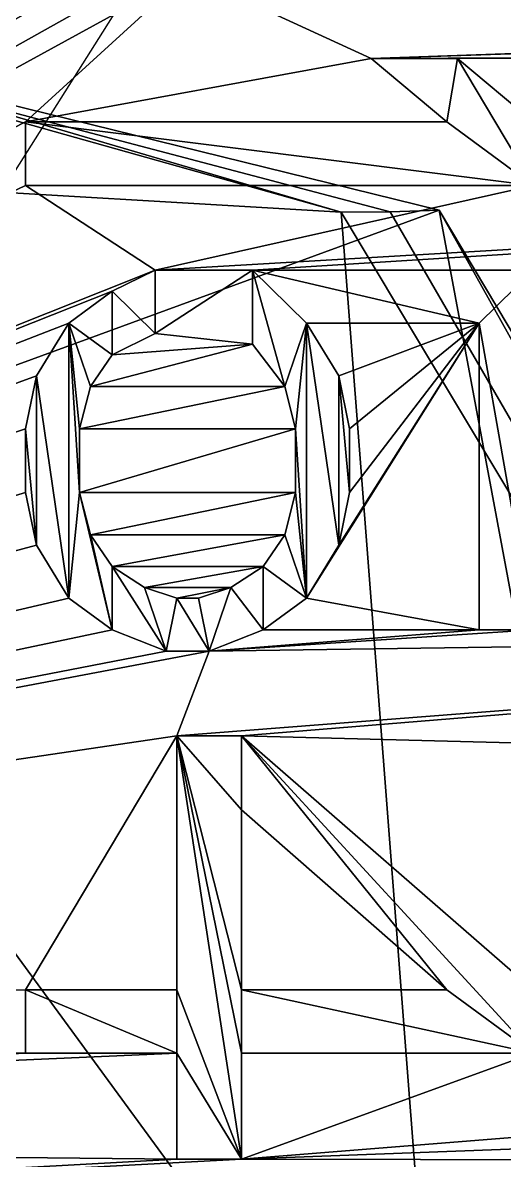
# Model space of a CAD drawing. Header units: millimetres. Extents: x -228 to 228, y -204 to 237.
# Drawn here: x 25.572 to 26.853, y 17.734 to 20.757 of the extents above; entities that cross this region are included whole.
import ezdxf

# ---------------------------------------------------------------- set-up
doc = ezdxf.new("R2010")
doc.units = ezdxf.units.MM
doc.header["$LTSCALE"] = 127.314815
for name, color, linetype in [('1821', 7, 'CONTINUOUS'), ('2409', 7, 'CONTINUOUS'), ('5003', 7, 'CONTINUOUS'), ('5004', 7, 'CONTINUOUS'), ('5315', 7, 'CONTINUOUS'), ('5316', 7, 'CONTINUOUS'), ('5322', 7, 'CONTINUOUS'), ('5476', 7, 'CONTINUOUS'), ('5478', 7, 'CONTINUOUS'), ('5479', 7, 'CONTINUOUS'), ('5480', 7, 'CONTINUOUS'), ('5481', 7, 'CONTINUOUS'), ('5482', 7, 'CONTINUOUS'), ('5483', 7, 'CONTINUOUS'), ('5484', 7, 'CONTINUOUS'), ('5485', 7, 'CONTINUOUS'), ('5486', 7, 'CONTINUOUS'), ('5487', 7, 'CONTINUOUS'), ('5488', 7, 'CONTINUOUS'), ('5489', 7, 'CONTINUOUS'), ('5490', 7, 'CONTINUOUS'), ('5491', 7, 'CONTINUOUS'), ('5492', 7, 'CONTINUOUS'), ('5493', 7, 'CONTINUOUS'), ('5494', 7, 'CONTINUOUS'), ('5495', 7, 'CONTINUOUS'), ('5496', 7, 'CONTINUOUS'), ('5497', 7, 'CONTINUOUS'), ('5498', 7, 'CONTINUOUS'), ('5499', 7, 'CONTINUOUS'), ('5500', 7, 'CONTINUOUS'), ('5501', 7, 'CONTINUOUS'), ('5502', 7, 'CONTINUOUS'), ('5503', 7, 'CONTINUOUS'), ('5504', 7, 'CONTINUOUS'), ('5505', 7, 'CONTINUOUS'), ('5506', 7, 'CONTINUOUS'), ('5507', 7, 'CONTINUOUS'), ('5508', 7, 'CONTINUOUS'), ('5509', 7, 'CONTINUOUS'), ('5510', 7, 'CONTINUOUS'), ('5511', 7, 'CONTINUOUS'), ('5512', 7, 'CONTINUOUS'), ('5513', 7, 'CONTINUOUS'), ('5514', 7, 'CONTINUOUS'), ('5515', 7, 'CONTINUOUS'), ('5516', 7, 'CONTINUOUS'), ('5517', 7, 'CONTINUOUS'), ('5518', 7, 'CONTINUOUS'), ('5519', 7, 'CONTINUOUS'), ('5521', 7, 'CONTINUOUS'), ('5522', 7, 'CONTINUOUS'), ('5523', 7, 'CONTINUOUS'), ('5524', 7, 'CONTINUOUS'), ('5525', 7, 'CONTINUOUS'), ('5526', 7, 'CONTINUOUS'), ('5527', 7, 'CONTINUOUS'), ('5528', 7, 'CONTINUOUS'), ('5529', 7, 'CONTINUOUS'), ('5530', 7, 'CONTINUOUS'), ('5531', 7, 'CONTINUOUS'), ('5532', 7, 'CONTINUOUS'), ('5534', 7, 'CONTINUOUS'), ('5535', 7, 'CONTINUOUS'), ('5536', 7, 'CONTINUOUS'), ('5712', 7, 'CONTINUOUS'), ('6193', 7, 'CONTINUOUS'), ('6251', 7, 'CONTINUOUS'), ('6301', 7, 'CONTINUOUS'), ('6307', 7, 'CONTINUOUS'), ('6312', 7, 'CONTINUOUS'), ('6317', 7, 'CONTINUOUS'), ('6333', 7, 'CONTINUOUS'), ('6336', 7, 'CONTINUOUS'), ('6337', 7, 'CONTINUOUS'), ('6339', 7, 'CONTINUOUS'), ('6341', 7, 'CONTINUOUS')]:
    doc.layers.add(name, color=color, linetype=linetype)

msp = doc.modelspace()

# ---------------------------------------------------------------- linework, layer by layer
at = {"layer": '1821', "color": 5, "linetype": 'Continuous'}
msp.add_3dface([(100.6267, 31.3952, 17.1), (-23.6249, 19.4486, 17.1), (102.6267, 31.3952, 17.1), (100.6267, 31.3952, 17.1)], dxfattribs=at)
at = {"layer": '2409', "color": 6, "linetype": 'Continuous'}
msp.add_3dface([(26.3583, 13.8518, 1060.7024), (23.8895, 17.7325, 1059.277), (29.3011, 26.2986, 1062.4014), (26.3583, 13.8518, 1060.7024)], dxfattribs=at)
at = {"layer": '5003', "color": 6, "linetype": 'Continuous'}
for points in [[(25.0534, 34.3321, 1039.01), (28.0565, 35.5761, 1039.01), (26, 2.7124, 1039.01), (25.0534, 34.3321, 1039.01)], [(28.0565, 35.5761, 1039.01), (26.5567, 0.7124, 1039.01), (26, 0.7124, 1039.01), (28.0565, 35.5761, 1039.01)], [(28.0565, 35.5761, 1039.01), (26, 0.7124, 1039.01), (26, 2.7124, 1039.01), (28.0565, 35.5761, 1039.01)], [(26.5651, 0.7513, 1039.01), (26.5567, 0.7124, 1039.01), (28.0565, 35.5761, 1039.01), (26.5651, 0.7513, 1039.01)], [(26.5705, 0.791, 1039.01), (26.5651, 0.7513, 1039.01), (28.0565, 35.5761, 1039.01), (26.5705, 0.791, 1039.01)], [(26.5901, 1, 1039.01), (26.5705, 0.791, 1039.01), (28.0565, 35.5761, 1039.01), (26.5901, 1, 1039.01)], [(28.6139, 1, 1039.01), (26.5901, 1, 1039.01), (28.0565, 35.5761, 1039.01), (28.6139, 1, 1039.01)], [(24.9694, 2.7124, 1039.01), (25.0534, 34.3321, 1039.01), (26, 2.7124, 1039.01), (24.9694, 2.7124, 1039.01)]]:
    msp.add_3dface(points, dxfattribs=at)
at = {"layer": '5004', "color": 6, "linetype": 'Continuous'}
for points in [[(30.06, 30.2289, 1041.01), (19.2973, 24.9519, 1041.01), (19.925, 19.3605, 1041.01), (30.06, 30.2289, 1041.01)], [(30.6713, 28.5384, 1041.01), (20.9561, 18.1201, 1041.01), (32.6549, 27.9819, 1041.01), (30.6713, 28.5384, 1041.01)], [(32.6549, 27.9819, 1041.01), (20.9561, 18.1201, 1041.01), (25.7236, 21.8156, 1041.01), (32.6549, 27.9819, 1041.01)], [(25.7236, 21.8156, 1041.01), (20.9561, 18.1201, 1041.01), (25.6662, 21.7312, 1041.01), (25.7236, 21.8156, 1041.01)], [(25.6662, 21.7312, 1041.01), (20.9561, 18.1201, 1041.01), (25.6087, 21.6188, 1041.01), (25.6662, 21.7312, 1041.01)], [(25.6087, 21.6188, 1041.01), (20.9561, 18.1201, 1041.01), (25.58, 21.5063, 1041.01), (25.6087, 21.6188, 1041.01)], [(25.58, 21.5063, 1041.01), (20.9561, 18.1201, 1041.01), (25.58, 21.2812, 1041.01), (25.58, 21.5063, 1041.01)], [(25.58, 21.2812, 1041.01), (20.9561, 18.1201, 1041.01), (25.6087, 21.1687, 1041.01), (25.58, 21.2812, 1041.01)], [(25.6087, 21.1687, 1041.01), (20.9561, 18.1201, 1041.01), (25.6662, 21.0562, 1041.01), (25.6087, 21.1687, 1041.01)], [(20.9561, 18.1201, 1041.01), (25.7236, 20.9719, 1041.01), (25.6662, 21.0562, 1041.01), (20.9561, 18.1201, 1041.01)], [(25.7236, 20.9719, 1041.01), (20.9561, 18.1201, 1041.01), (25.8098, 20.9156, 1041.01), (25.7236, 20.9719, 1041.01)], [(25.8098, 20.9156, 1041.01), (20.9561, 18.1201, 1041.01), (25.896, 20.8875, 1041.01), (25.8098, 20.9156, 1041.01)], [(25.896, 20.8875, 1041.01), (20.9561, 18.1201, 1041.01), (26.0109, 20.8875, 1041.01), (25.896, 20.8875, 1041.01)], [(26.0109, 20.8875, 1041.01), (20.9561, 18.1201, 1041.01), (25.58, 20.4938, 1041.01), (26.0109, 20.8875, 1041.01)], [(26.4991, 20.6625, 1041.01), (26.0109, 20.8875, 1041.01), (25.58, 20.4938, 1041.01), (26.4991, 20.6625, 1041.01)], [(29.9258, 20.7816, 1041.01), (26.0109, 20.8875, 1041.01), (26.4991, 20.6625, 1041.01), (29.9258, 20.7816, 1041.01)], [(32.0319, 20.6863, 1041.01), (30.0728, 20.7816, 1041.01), (26.4991, 20.6625, 1041.01), (32.0319, 20.6863, 1041.01)], [(30.0728, 20.7816, 1041.01), (29.9258, 20.7816, 1041.01), (26.4991, 20.6625, 1041.01), (30.0728, 20.7816, 1041.01)], [(29.51, 20.6694, 1041.01), (32.0319, 20.6863, 1041.01), (26.4991, 20.6625, 1041.01), (29.51, 20.6694, 1041.01)], [(26.7002, 20.4938, 1041.01), (26.4991, 20.6625, 1041.01), (25.58, 20.4938, 1041.01), (26.7002, 20.4938, 1041.01)], [(26.7289, 20.6625, 1041.01), (29.51, 20.6694, 1041.01), (26.4991, 20.6625, 1041.01), (26.7289, 20.6625, 1041.01)], [(26.93, 20.4938, 1041.01), (29.51, 20.6694, 1041.01), (26.7289, 20.6625, 1041.01), (26.93, 20.4938, 1041.01)], [(20.9561, 18.1201, 1041.01), (25.58, 20.325, 1041.01), (25.58, 20.4938, 1041.01), (20.9561, 18.1201, 1041.01)], [(25.58, 20.325, 1041.01), (20.9561, 18.1201, 1041.01), (25.9247, 20.1, 1041.01), (25.58, 20.325, 1041.01)], [(26.93, 20.325, 1041.01), (25.58, 20.325, 1041.01), (25.9247, 20.1, 1041.01), (26.93, 20.325, 1041.01)], [(29.8504, 20.329, 1041.01), (26.93, 20.325, 1041.01), (25.9247, 20.1, 1041.01), (29.8504, 20.329, 1041.01)], [(29.8504, 20.329, 1041.01), (25.9247, 20.1, 1041.01), (26.1832, 20.1, 1041.01), (29.8504, 20.329, 1041.01)], [(26.93, 20.1, 1041.01), (29.8504, 20.329, 1041.01), (26.1832, 20.1, 1041.01), (26.93, 20.1, 1041.01)], [(25.9247, 20.1, 1041.01), (20.9561, 18.1201, 1041.01), (25.8098, 20.0437, 1041.01), (25.9247, 20.1, 1041.01)], [(25.9247, 19.9312, 1041.01), (26.1832, 19.9031, 1041.01), (26.1832, 20.1, 1041.01), (25.9247, 19.9312, 1041.01)], [(25.9247, 20.1, 1041.01), (25.9247, 19.9312, 1041.01), (26.1832, 20.1, 1041.01), (25.9247, 20.1, 1041.01)], [(25.8098, 20.0437, 1041.01), (20.9561, 18.1201, 1041.01), (25.6949, 19.9594, 1041.01), (25.8098, 20.0437, 1041.01)], [(25.6949, 19.9594, 1041.01), (20.9561, 18.1201, 1041.01), (25.6087, 19.8188, 1041.01), (25.6949, 19.9594, 1041.01)], [(26.413, 19.3687, 1041.01), (26.3268, 19.2281, 1041.01), (26.7864, 19.9594, 1041.01), (26.413, 19.3687, 1041.01)], [(26.7864, 19.9594, 1041.01), (26.3268, 19.2281, 1041.01), (26.7864, 19.1437, 1041.01), (26.7864, 19.9594, 1041.01)], [(26.3268, 19.9594, 1041.01), (26.413, 19.8188, 1041.01), (26.7864, 19.9594, 1041.01), (26.3268, 19.9594, 1041.01)], [(26.4417, 19.5094, 1041.01), (26.413, 19.3687, 1041.01), (26.7864, 19.9594, 1041.01), (26.4417, 19.5094, 1041.01)], [(26.413, 19.8188, 1041.01), (26.4417, 19.6781, 1041.01), (26.7864, 19.9594, 1041.01), (26.413, 19.8188, 1041.01)], [(26.4417, 19.6781, 1041.01), (26.4417, 19.5094, 1041.01), (26.7864, 19.9594, 1041.01), (26.4417, 19.6781, 1041.01)], [(25.8098, 19.875, 1041.01), (26.1832, 19.9031, 1041.01), (25.9247, 19.9312, 1041.01), (25.8098, 19.875, 1041.01)], [(26.2694, 19.7906, 1041.01), (26.1832, 19.9031, 1041.01), (25.7523, 19.7906, 1041.01), (26.2694, 19.7906, 1041.01)], [(25.7523, 19.7906, 1041.01), (26.1832, 19.9031, 1041.01), (25.8098, 19.875, 1041.01), (25.7523, 19.7906, 1041.01)], [(25.6087, 19.8188, 1041.01), (20.9561, 18.1201, 1041.01), (25.58, 19.6781, 1041.01), (25.6087, 19.8188, 1041.01)], [(26.2981, 19.6781, 1041.01), (26.2694, 19.7906, 1041.01), (25.7236, 19.6781, 1041.01), (26.2981, 19.6781, 1041.01)], [(25.7236, 19.6781, 1041.01), (26.2694, 19.7906, 1041.01), (25.7523, 19.7906, 1041.01), (25.7236, 19.6781, 1041.01)], [(25.58, 19.6781, 1041.01), (20.9561, 18.1201, 1041.01), (25.58, 19.5094, 1041.01), (25.58, 19.6781, 1041.01)], [(26.2981, 19.5094, 1041.01), (26.2981, 19.6781, 1041.01), (25.7236, 19.5094, 1041.01), (26.2981, 19.5094, 1041.01)], [(25.7236, 19.5094, 1041.01), (26.2981, 19.6781, 1041.01), (25.7236, 19.6781, 1041.01), (25.7236, 19.5094, 1041.01)], [(25.58, 19.5094, 1041.01), (20.9561, 18.1201, 1041.01), (25.6087, 19.3687, 1041.01), (25.58, 19.5094, 1041.01)], [(25.7523, 19.3969, 1041.01), (26.2981, 19.5094, 1041.01), (25.7236, 19.5094, 1041.01), (25.7523, 19.3969, 1041.01)], [(26.2694, 19.3969, 1041.01), (26.2981, 19.5094, 1041.01), (25.7523, 19.3969, 1041.01), (26.2694, 19.3969, 1041.01)], [(25.8098, 19.3125, 1041.01), (26.2694, 19.3969, 1041.01), (25.7523, 19.3969, 1041.01), (25.8098, 19.3125, 1041.01)], [(26.2119, 19.3125, 1041.01), (26.2694, 19.3969, 1041.01), (25.8098, 19.3125, 1041.01), (26.2119, 19.3125, 1041.01)], [(25.6087, 19.3687, 1041.01), (20.9561, 18.1201, 1041.01), (25.6949, 19.2281, 1041.01), (25.6087, 19.3687, 1041.01)], [(25.896, 19.2562, 1041.01), (26.2119, 19.3125, 1041.01), (25.8098, 19.3125, 1041.01), (25.896, 19.2562, 1041.01)], [(26.1257, 19.2562, 1041.01), (26.2119, 19.3125, 1041.01), (25.896, 19.2562, 1041.01), (26.1257, 19.2562, 1041.01)], [(25.9821, 19.2281, 1041.01), (26.1257, 19.2562, 1041.01), (25.896, 19.2562, 1041.01), (25.9821, 19.2281, 1041.01)], [(26.0396, 19.2281, 1041.01), (26.1257, 19.2562, 1041.01), (25.9821, 19.2281, 1041.01), (26.0396, 19.2281, 1041.01)], [(25.6949, 19.2281, 1041.01), (20.9561, 18.1201, 1041.01), (25.8098, 19.1437, 1041.01), (25.6949, 19.2281, 1041.01)], [(26.3268, 19.2281, 1041.01), (26.2119, 19.1437, 1041.01), (26.7864, 19.1437, 1041.01), (26.3268, 19.2281, 1041.01)], [(25.8098, 19.1437, 1041.01), (20.9561, 18.1201, 1041.01), (25.9534, 19.0875, 1041.01), (25.8098, 19.1437, 1041.01)], [(29.51, 19.1357, 1041.01), (26.0683, 19.0875, 1041.01), (25.9821, 18.8625, 1041.01), (29.51, 19.1357, 1041.01)], [(26.1545, 18.8625, 1041.01), (29.51, 19.1357, 1041.01), (25.9821, 18.8625, 1041.01), (26.1545, 18.8625, 1041.01)], [(26.0683, 19.0875, 1041.01), (29.51, 19.1357, 1041.01), (26.93, 19.1437, 1041.01), (26.0683, 19.0875, 1041.01)], [(26.2119, 19.1437, 1041.01), (26.0683, 19.0875, 1041.01), (26.7864, 19.1437, 1041.01), (26.2119, 19.1437, 1041.01)], [(26.7864, 19.1437, 1041.01), (26.0683, 19.0875, 1041.01), (26.93, 19.1437, 1041.01), (26.7864, 19.1437, 1041.01)], [(29.51, 18.7759, 1041.01), (29.51, 19.1357, 1041.01), (26.1545, 18.8625, 1041.01), (29.51, 18.7759, 1041.01)], [(25.9534, 19.0875, 1041.01), (20.9561, 18.1201, 1041.01), (26.0683, 19.0875, 1041.01), (25.9534, 19.0875, 1041.01)], [(26.0683, 19.0875, 1041.01), (20.9561, 18.1201, 1041.01), (25.9821, 18.8625, 1041.01), (26.0683, 19.0875, 1041.01)], [(25.9821, 18.8625, 1041.01), (20.9561, 18.1201, 1041.01), (25.58, 18.1875, 1041.01), (25.9821, 18.8625, 1041.01)], [(25.9821, 18.1875, 1041.01), (25.9821, 18.8625, 1041.01), (25.58, 18.1875, 1041.01), (25.9821, 18.1875, 1041.01)], [(26.93, 18.1875, 1041.01), (29.51, 18.7759, 1041.01), (26.1545, 18.8625, 1041.01), (26.93, 18.1875, 1041.01)], [(26.7002, 18.1875, 1041.01), (26.1545, 18.6656, 1041.01), (26.1545, 18.1875, 1041.01), (26.7002, 18.1875, 1041.01)], [(25.58, 18.1875, 1041.01), (20.9561, 18.1201, 1041.01), (25.58, 18.0188, 1041.01), (25.58, 18.1875, 1041.01)], [(20.9561, 18.1201, 1041.01), (20.8219, 17.7909, 1041.01), (25.58, 18.0188, 1041.01), (20.9561, 18.1201, 1041.01)], [(25.58, 18.0188, 1041.01), (20.8219, 17.7909, 1041.01), (25.9821, 18.0188, 1041.01), (25.58, 18.0188, 1041.01)], [(25.9821, 18.0188, 1041.01), (20.8219, 17.7909, 1041.01), (25.9821, 17.7375, 1041.01), (25.9821, 18.0188, 1041.01)], [(26.1545, 17.7375, 1041.01), (29.5429, 18.0081, 1041.01), (26.93, 18.0188, 1041.01), (26.1545, 17.7375, 1041.01)], [(26.1545, 18.0188, 1041.01), (26.1545, 17.7375, 1041.01), (26.93, 18.0188, 1041.01), (26.1545, 18.0188, 1041.01)], [(29.503, 17.8626, 1041.01), (29.5429, 18.0081, 1041.01), (26.1545, 17.7375, 1041.01), (29.503, 17.8626, 1041.01)], [(29.4868, 17.7315, 1041.01), (29.503, 17.8626, 1041.01), (26.1545, 17.7375, 1041.01), (29.4868, 17.7315, 1041.01)], [(20.8219, 17.7909, 1041.01), (20.9378, 17.459, 1041.01), (25.9821, 17.7375, 1041.01), (20.8219, 17.7909, 1041.01)], [(20.9378, 17.459, 1041.01), (29.4868, 17.7315, 1041.01), (26.1545, 17.7375, 1041.01), (20.9378, 17.459, 1041.01)], [(25.9821, 17.7375, 1041.01), (20.9378, 17.459, 1041.01), (26.1545, 17.7375, 1041.01), (25.9821, 17.7375, 1041.01)]]:
    msp.add_3dface(points, dxfattribs=at)
at = {"layer": '5315', "color": 6, "linetype": 'Continuous'}
msp.add_3dface([(30.06, 30.2289, 1041.01), (19.925, 19.3605, 1041.01), (24.9401, 24.4954, 1050.51), (30.06, 30.2289, 1041.01)], dxfattribs=at)
at = {"layer": '5316', "color": 6, "linetype": 'Continuous'}
for points in [[(30.6565, 28.7657, 1050.51), (25.814, 23.5727, 1050.51), (20.7914, 18.1245, 1048.0845), (30.6565, 28.7657, 1050.51)], [(30.6565, 28.7657, 1050.51), (20.7914, 18.1245, 1048.0845), (30.6636, 28.6466, 1045.5593), (30.6565, 28.7657, 1050.51)], [(20.7914, 18.1245, 1048.0845), (20.9561, 18.1201, 1041.01), (30.6636, 28.6466, 1045.5593), (20.7914, 18.1245, 1048.0845)], [(20.9561, 18.1201, 1041.01), (30.6713, 28.5384, 1041.01), (30.6636, 28.6466, 1045.5593), (20.9561, 18.1201, 1041.01)], [(20.7914, 18.1245, 1048.0845), (25.814, 23.5727, 1050.51), (24.1643, 21.8131, 1050.8799), (20.7914, 18.1245, 1048.0845)]]:
    msp.add_3dface(points, dxfattribs=at)
at = {"layer": '5322', "color": 6, "linetype": 'Continuous'}
for points in [[(26.4991, 20.6625, 1041.11), (26.7002, 20.4938, 1041.11), (26.7289, 20.6625, 1041.11), (26.4991, 20.6625, 1041.11)], [(26.7289, 20.6625, 1041.11), (26.7002, 20.4938, 1041.11), (26.93, 20.325, 1041.11), (26.7289, 20.6625, 1041.11)], [(26.93, 20.4938, 1041.11), (26.7289, 20.6625, 1041.11), (26.93, 20.325, 1041.11), (26.93, 20.4938, 1041.11)], [(25.58, 20.4938, 1041.11), (25.58, 20.325, 1041.11), (26.93, 20.325, 1041.11), (25.58, 20.4938, 1041.11)], [(26.7002, 20.4938, 1041.11), (25.58, 20.4938, 1041.11), (26.93, 20.325, 1041.11), (26.7002, 20.4938, 1041.11)], [(25.9247, 20.1, 1041.11), (25.8098, 20.0437, 1041.11), (25.9247, 19.9312, 1041.11), (25.9247, 20.1, 1041.11)], [(26.1832, 20.1, 1041.11), (26.1832, 19.9031, 1041.11), (26.2694, 19.7906, 1041.11), (26.1832, 20.1, 1041.11)], [(26.93, 20.1, 1041.11), (26.1832, 20.1, 1041.11), (26.7864, 19.9594, 1041.11), (26.93, 20.1, 1041.11)], [(26.7864, 19.9594, 1041.11), (26.1832, 20.1, 1041.11), (26.3268, 19.9594, 1041.11), (26.7864, 19.9594, 1041.11)], [(26.3268, 19.9594, 1041.11), (26.1832, 20.1, 1041.11), (26.2694, 19.7906, 1041.11), (26.3268, 19.9594, 1041.11)], [(26.93, 19.1437, 1041.11), (26.93, 20.1, 1041.11), (26.7864, 19.9594, 1041.11), (26.93, 19.1437, 1041.11)], [(25.8098, 20.0437, 1041.11), (25.6949, 19.9594, 1041.11), (25.8098, 19.875, 1041.11), (25.8098, 20.0437, 1041.11)], [(25.9247, 19.9312, 1041.11), (25.8098, 20.0437, 1041.11), (25.8098, 19.875, 1041.11), (25.9247, 19.9312, 1041.11)], [(25.6087, 19.8188, 1041.11), (25.6949, 19.2281, 1041.11), (25.6949, 19.9594, 1041.11), (25.6087, 19.8188, 1041.11)], [(25.6949, 19.9594, 1041.11), (25.6949, 19.2281, 1041.11), (25.7236, 19.5094, 1041.11), (25.6949, 19.9594, 1041.11)], [(25.8098, 19.875, 1041.11), (25.6949, 19.9594, 1041.11), (25.7523, 19.7906, 1041.11), (25.8098, 19.875, 1041.11)], [(25.7523, 19.7906, 1041.11), (25.6949, 19.9594, 1041.11), (25.7236, 19.6781, 1041.11), (25.7523, 19.7906, 1041.11)], [(25.7236, 19.6781, 1041.11), (25.6949, 19.9594, 1041.11), (25.7236, 19.5094, 1041.11), (25.7236, 19.6781, 1041.11)], [(26.2981, 19.6781, 1041.11), (26.3268, 19.9594, 1041.11), (26.2694, 19.7906, 1041.11), (26.2981, 19.6781, 1041.11)], [(26.3268, 19.2281, 1041.11), (26.3268, 19.9594, 1041.11), (26.2981, 19.6781, 1041.11), (26.3268, 19.2281, 1041.11)], [(26.413, 19.8188, 1041.11), (26.3268, 19.9594, 1041.11), (26.413, 19.3687, 1041.11), (26.413, 19.8188, 1041.11)], [(26.413, 19.3687, 1041.11), (26.3268, 19.9594, 1041.11), (26.3268, 19.2281, 1041.11), (26.413, 19.3687, 1041.11)], [(26.7864, 19.1437, 1041.11), (26.93, 19.1437, 1041.11), (26.7864, 19.9594, 1041.11), (26.7864, 19.1437, 1041.11)], [(25.58, 19.6781, 1041.11), (25.6087, 19.3687, 1041.11), (25.6087, 19.8188, 1041.11), (25.58, 19.6781, 1041.11)], [(25.6087, 19.3687, 1041.11), (25.6949, 19.2281, 1041.11), (25.6087, 19.8188, 1041.11), (25.6087, 19.3687, 1041.11)], [(26.4417, 19.6781, 1041.11), (26.413, 19.8188, 1041.11), (26.4417, 19.5094, 1041.11), (26.4417, 19.6781, 1041.11)], [(26.4417, 19.5094, 1041.11), (26.413, 19.8188, 1041.11), (26.413, 19.3687, 1041.11), (26.4417, 19.5094, 1041.11)], [(25.58, 19.5094, 1041.11), (25.6087, 19.3687, 1041.11), (25.58, 19.6781, 1041.11), (25.58, 19.5094, 1041.11)], [(26.2981, 19.5094, 1041.11), (26.3268, 19.2281, 1041.11), (26.2981, 19.6781, 1041.11), (26.2981, 19.5094, 1041.11)], [(25.6949, 19.2281, 1041.11), (25.8098, 19.1437, 1041.11), (25.7236, 19.5094, 1041.11), (25.6949, 19.2281, 1041.11)], [(25.7236, 19.5094, 1041.11), (25.8098, 19.1437, 1041.11), (25.7523, 19.3969, 1041.11), (25.7236, 19.5094, 1041.11)], [(26.2694, 19.3969, 1041.11), (26.3268, 19.2281, 1041.11), (26.2981, 19.5094, 1041.11), (26.2694, 19.3969, 1041.11)], [(25.7523, 19.3969, 1041.11), (25.8098, 19.1437, 1041.11), (25.8098, 19.3125, 1041.11), (25.7523, 19.3969, 1041.11)], [(26.2119, 19.3125, 1041.11), (26.3268, 19.2281, 1041.11), (26.2694, 19.3969, 1041.11), (26.2119, 19.3125, 1041.11)], [(25.8098, 19.1437, 1041.11), (25.9534, 19.0875, 1041.11), (25.8098, 19.3125, 1041.11), (25.8098, 19.1437, 1041.11)], [(25.8098, 19.3125, 1041.11), (25.9534, 19.0875, 1041.11), (25.896, 19.2562, 1041.11), (25.8098, 19.3125, 1041.11)], [(26.1257, 19.2562, 1041.11), (26.2119, 19.1437, 1041.11), (26.2119, 19.3125, 1041.11), (26.1257, 19.2562, 1041.11)], [(26.2119, 19.1437, 1041.11), (26.3268, 19.2281, 1041.11), (26.2119, 19.3125, 1041.11), (26.2119, 19.1437, 1041.11)], [(25.896, 19.2562, 1041.11), (25.9534, 19.0875, 1041.11), (25.9821, 19.2281, 1041.11), (25.896, 19.2562, 1041.11)], [(26.0396, 19.2281, 1041.11), (26.0683, 19.0875, 1041.11), (26.1257, 19.2562, 1041.11), (26.0396, 19.2281, 1041.11)], [(26.0683, 19.0875, 1041.11), (26.2119, 19.1437, 1041.11), (26.1257, 19.2562, 1041.11), (26.0683, 19.0875, 1041.11)], [(25.9534, 19.0875, 1041.11), (26.0683, 19.0875, 1041.11), (25.9821, 19.2281, 1041.11), (25.9534, 19.0875, 1041.11)], [(25.9821, 19.2281, 1041.11), (26.0683, 19.0875, 1041.11), (26.0396, 19.2281, 1041.11), (25.9821, 19.2281, 1041.11)], [(26.1545, 17.7375, 1041.11), (26.1545, 18.0188, 1041.11), (25.9821, 18.8625, 1041.11), (26.1545, 17.7375, 1041.11)], [(25.9821, 18.8625, 1041.11), (26.1545, 18.0188, 1041.11), (26.1545, 18.1875, 1041.11), (25.9821, 18.8625, 1041.11)], [(25.9821, 18.1875, 1041.11), (26.1545, 17.7375, 1041.11), (25.9821, 18.8625, 1041.11), (25.9821, 18.1875, 1041.11)], [(26.1545, 18.8625, 1041.11), (25.9821, 18.8625, 1041.11), (26.1545, 18.6656, 1041.11), (26.1545, 18.8625, 1041.11)], [(26.1545, 18.6656, 1041.11), (25.9821, 18.8625, 1041.11), (26.1545, 18.1875, 1041.11), (26.1545, 18.6656, 1041.11)], [(26.93, 18.0188, 1041.11), (26.93, 18.1875, 1041.11), (26.1545, 18.8625, 1041.11), (26.93, 18.0188, 1041.11)], [(26.93, 18.0188, 1041.11), (26.1545, 18.8625, 1041.11), (26.7002, 18.1875, 1041.11), (26.93, 18.0188, 1041.11)], [(26.1545, 18.8625, 1041.11), (26.1545, 18.6656, 1041.11), (26.7002, 18.1875, 1041.11), (26.1545, 18.8625, 1041.11)], [(25.58, 18.0188, 1041.11), (25.9821, 18.0188, 1041.11), (25.58, 18.1875, 1041.11), (25.58, 18.0188, 1041.11)], [(25.58, 18.1875, 1041.11), (25.9821, 18.0188, 1041.11), (25.9821, 18.1875, 1041.11), (25.58, 18.1875, 1041.11)], [(25.9821, 18.0188, 1041.11), (26.1545, 17.7375, 1041.11), (25.9821, 18.1875, 1041.11), (25.9821, 18.0188, 1041.11)], [(26.1545, 18.0188, 1041.11), (26.93, 18.0188, 1041.11), (26.1545, 18.1875, 1041.11), (26.1545, 18.0188, 1041.11)], [(26.1545, 18.1875, 1041.11), (26.93, 18.0188, 1041.11), (26.7002, 18.1875, 1041.11), (26.1545, 18.1875, 1041.11)], [(25.9821, 17.7375, 1041.11), (26.1545, 17.7375, 1041.11), (25.9821, 18.0188, 1041.11), (25.9821, 17.7375, 1041.11)]]:
    msp.add_3dface(points, dxfattribs=at)
at = {"layer": '5476', "color": 6, "linetype": 'Continuous'}
for points in [[(25.58, 20.325, 1041.01), (26.93, 20.325, 1041.01), (25.58, 20.325, 1041.11), (25.58, 20.325, 1041.01)], [(25.58, 20.325, 1041.11), (26.93, 20.325, 1041.01), (26.93, 20.325, 1041.11), (25.58, 20.325, 1041.11)]]:
    msp.add_3dface(points, dxfattribs=at)
at = {"layer": '5478', "color": 6, "linetype": 'Continuous'}
for points in [[(26.93, 20.4938, 1041.01), (26.7289, 20.6625, 1041.01), (26.93, 20.4938, 1041.11), (26.93, 20.4938, 1041.01)], [(26.7289, 20.6625, 1041.01), (26.7289, 20.6625, 1041.11), (26.93, 20.4938, 1041.11), (26.7289, 20.6625, 1041.01)]]:
    msp.add_3dface(points, dxfattribs=at)
at = {"layer": '5479', "color": 6, "linetype": 'Continuous'}
for points in [[(26.7289, 20.6625, 1041.01), (26.4991, 20.6625, 1041.01), (26.7289, 20.6625, 1041.11), (26.7289, 20.6625, 1041.01)], [(26.4991, 20.6625, 1041.01), (26.4991, 20.6625, 1041.11), (26.7289, 20.6625, 1041.11), (26.4991, 20.6625, 1041.01)]]:
    msp.add_3dface(points, dxfattribs=at)
at = {"layer": '5480', "color": 6, "linetype": 'Continuous'}
for points in [[(26.4991, 20.6625, 1041.01), (26.7002, 20.4938, 1041.01), (26.4991, 20.6625, 1041.11), (26.4991, 20.6625, 1041.01)], [(26.7002, 20.4938, 1041.01), (26.7002, 20.4938, 1041.11), (26.4991, 20.6625, 1041.11), (26.7002, 20.4938, 1041.01)]]:
    msp.add_3dface(points, dxfattribs=at)
at = {"layer": '5481', "color": 6, "linetype": 'Continuous'}
for points in [[(26.7002, 20.4938, 1041.01), (25.58, 20.4938, 1041.01), (26.7002, 20.4938, 1041.11), (26.7002, 20.4938, 1041.01)], [(25.58, 20.4938, 1041.01), (25.58, 20.4938, 1041.11), (26.7002, 20.4938, 1041.11), (25.58, 20.4938, 1041.01)]]:
    msp.add_3dface(points, dxfattribs=at)
at = {"layer": '5482', "color": 6, "linetype": 'Continuous'}
for points in [[(25.58, 20.4938, 1041.01), (25.58, 20.325, 1041.01), (25.58, 20.4938, 1041.11), (25.58, 20.4938, 1041.01)], [(25.58, 20.325, 1041.01), (25.58, 20.325, 1041.11), (25.58, 20.4938, 1041.11), (25.58, 20.325, 1041.01)]]:
    msp.add_3dface(points, dxfattribs=at)
at = {"layer": '5483', "color": 6, "linetype": 'Continuous'}
for points in [[(26.1832, 19.9031, 1041.01), (26.2694, 19.7906, 1041.01), (26.1832, 19.9031, 1041.11), (26.1832, 19.9031, 1041.01)], [(26.1832, 19.9031, 1041.11), (26.2694, 19.7906, 1041.01), (26.2694, 19.7906, 1041.11), (26.1832, 19.9031, 1041.11)]]:
    msp.add_3dface(points, dxfattribs=at)
at = {"layer": '5484', "color": 6, "linetype": 'Continuous'}
for points in [[(26.2694, 19.7906, 1041.01), (26.2981, 19.6781, 1041.01), (26.2694, 19.7906, 1041.11), (26.2694, 19.7906, 1041.01)], [(26.2981, 19.6781, 1041.01), (26.2981, 19.6781, 1041.11), (26.2694, 19.7906, 1041.11), (26.2981, 19.6781, 1041.01)]]:
    msp.add_3dface(points, dxfattribs=at)
at = {"layer": '5485', "color": 6, "linetype": 'Continuous'}
for points in [[(26.2981, 19.6781, 1041.01), (26.2981, 19.5094, 1041.01), (26.2981, 19.6781, 1041.11), (26.2981, 19.6781, 1041.01)], [(26.2981, 19.5094, 1041.01), (26.2981, 19.5094, 1041.11), (26.2981, 19.6781, 1041.11), (26.2981, 19.5094, 1041.01)]]:
    msp.add_3dface(points, dxfattribs=at)
at = {"layer": '5486', "color": 6, "linetype": 'Continuous'}
for points in [[(26.2981, 19.5094, 1041.01), (26.2694, 19.3969, 1041.01), (26.2981, 19.5094, 1041.11), (26.2981, 19.5094, 1041.01)], [(26.2694, 19.3969, 1041.01), (26.2694, 19.3969, 1041.11), (26.2981, 19.5094, 1041.11), (26.2694, 19.3969, 1041.01)]]:
    msp.add_3dface(points, dxfattribs=at)
at = {"layer": '5487', "color": 6, "linetype": 'Continuous'}
for points in [[(26.2694, 19.3969, 1041.01), (26.2119, 19.3125, 1041.01), (26.2694, 19.3969, 1041.11), (26.2694, 19.3969, 1041.01)], [(26.2119, 19.3125, 1041.01), (26.2119, 19.3125, 1041.11), (26.2694, 19.3969, 1041.11), (26.2119, 19.3125, 1041.01)]]:
    msp.add_3dface(points, dxfattribs=at)
at = {"layer": '5488', "color": 6, "linetype": 'Continuous'}
for points in [[(26.2119, 19.3125, 1041.01), (26.1257, 19.2562, 1041.01), (26.2119, 19.3125, 1041.11), (26.2119, 19.3125, 1041.01)], [(26.1257, 19.2562, 1041.01), (26.1257, 19.2562, 1041.11), (26.2119, 19.3125, 1041.11), (26.1257, 19.2562, 1041.01)]]:
    msp.add_3dface(points, dxfattribs=at)
at = {"layer": '5489', "color": 6, "linetype": 'Continuous'}
for points in [[(26.1257, 19.2562, 1041.01), (26.0396, 19.2281, 1041.01), (26.0396, 19.2281, 1041.11), (26.1257, 19.2562, 1041.01)], [(26.1257, 19.2562, 1041.01), (26.0396, 19.2281, 1041.11), (26.1257, 19.2562, 1041.11), (26.1257, 19.2562, 1041.01)]]:
    msp.add_3dface(points, dxfattribs=at)
at = {"layer": '5490', "color": 6, "linetype": 'Continuous'}
for points in [[(26.0396, 19.2281, 1041.01), (25.9821, 19.2281, 1041.01), (25.9821, 19.2281, 1041.11), (26.0396, 19.2281, 1041.01)], [(26.0396, 19.2281, 1041.01), (25.9821, 19.2281, 1041.11), (26.0396, 19.2281, 1041.11), (26.0396, 19.2281, 1041.01)]]:
    msp.add_3dface(points, dxfattribs=at)
at = {"layer": '5491', "color": 6, "linetype": 'Continuous'}
for points in [[(25.9821, 19.2281, 1041.01), (25.896, 19.2562, 1041.01), (25.896, 19.2562, 1041.11), (25.9821, 19.2281, 1041.01)], [(25.9821, 19.2281, 1041.01), (25.896, 19.2562, 1041.11), (25.9821, 19.2281, 1041.11), (25.9821, 19.2281, 1041.01)]]:
    msp.add_3dface(points, dxfattribs=at)
at = {"layer": '5492', "color": 6, "linetype": 'Continuous'}
for points in [[(25.896, 19.2562, 1041.01), (25.8098, 19.3125, 1041.01), (25.896, 19.2562, 1041.11), (25.896, 19.2562, 1041.01)], [(25.8098, 19.3125, 1041.01), (25.8098, 19.3125, 1041.11), (25.896, 19.2562, 1041.11), (25.8098, 19.3125, 1041.01)]]:
    msp.add_3dface(points, dxfattribs=at)
at = {"layer": '5493', "color": 6, "linetype": 'Continuous'}
for points in [[(25.8098, 19.3125, 1041.01), (25.7523, 19.3969, 1041.01), (25.8098, 19.3125, 1041.11), (25.8098, 19.3125, 1041.01)], [(25.7523, 19.3969, 1041.01), (25.7523, 19.3969, 1041.11), (25.8098, 19.3125, 1041.11), (25.7523, 19.3969, 1041.01)]]:
    msp.add_3dface(points, dxfattribs=at)
at = {"layer": '5494', "color": 6, "linetype": 'Continuous'}
for points in [[(25.7523, 19.3969, 1041.01), (25.7236, 19.5094, 1041.01), (25.7523, 19.3969, 1041.11), (25.7523, 19.3969, 1041.01)], [(25.7236, 19.5094, 1041.01), (25.7236, 19.5094, 1041.11), (25.7523, 19.3969, 1041.11), (25.7236, 19.5094, 1041.01)]]:
    msp.add_3dface(points, dxfattribs=at)
at = {"layer": '5495', "color": 6, "linetype": 'Continuous'}
for points in [[(25.7236, 19.5094, 1041.01), (25.7236, 19.6781, 1041.01), (25.7236, 19.5094, 1041.11), (25.7236, 19.5094, 1041.01)], [(25.7236, 19.6781, 1041.01), (25.7236, 19.6781, 1041.11), (25.7236, 19.5094, 1041.11), (25.7236, 19.6781, 1041.01)]]:
    msp.add_3dface(points, dxfattribs=at)
at = {"layer": '5496', "color": 6, "linetype": 'Continuous'}
for points in [[(25.7236, 19.6781, 1041.01), (25.7523, 19.7906, 1041.01), (25.7236, 19.6781, 1041.11), (25.7236, 19.6781, 1041.01)], [(25.7523, 19.7906, 1041.01), (25.7523, 19.7906, 1041.11), (25.7236, 19.6781, 1041.11), (25.7523, 19.7906, 1041.01)]]:
    msp.add_3dface(points, dxfattribs=at)
at = {"layer": '5497', "color": 6, "linetype": 'Continuous'}
for points in [[(25.7523, 19.7906, 1041.01), (25.8098, 19.875, 1041.01), (25.7523, 19.7906, 1041.11), (25.7523, 19.7906, 1041.01)], [(25.8098, 19.875, 1041.01), (25.8098, 19.875, 1041.11), (25.7523, 19.7906, 1041.11), (25.8098, 19.875, 1041.01)]]:
    msp.add_3dface(points, dxfattribs=at)
at = {"layer": '5498', "color": 6, "linetype": 'Continuous'}
for points in [[(25.8098, 19.875, 1041.01), (25.9247, 19.9312, 1041.01), (25.8098, 19.875, 1041.11), (25.8098, 19.875, 1041.01)], [(25.9247, 19.9312, 1041.01), (25.9247, 19.9312, 1041.11), (25.8098, 19.875, 1041.11), (25.9247, 19.9312, 1041.01)]]:
    msp.add_3dface(points, dxfattribs=at)
at = {"layer": '5499', "color": 6, "linetype": 'Continuous'}
for points in [[(25.9247, 19.9312, 1041.01), (25.9247, 20.1, 1041.01), (25.9247, 19.9312, 1041.11), (25.9247, 19.9312, 1041.01)], [(25.9247, 20.1, 1041.01), (25.9247, 20.1, 1041.11), (25.9247, 19.9312, 1041.11), (25.9247, 20.1, 1041.01)]]:
    msp.add_3dface(points, dxfattribs=at)
at = {"layer": '5500', "color": 6, "linetype": 'Continuous'}
for points in [[(25.9247, 20.1, 1041.01), (25.8098, 20.0437, 1041.01), (25.9247, 20.1, 1041.11), (25.9247, 20.1, 1041.01)], [(25.8098, 20.0437, 1041.01), (25.8098, 20.0437, 1041.11), (25.9247, 20.1, 1041.11), (25.8098, 20.0437, 1041.01)]]:
    msp.add_3dface(points, dxfattribs=at)
at = {"layer": '5501', "color": 6, "linetype": 'Continuous'}
for points in [[(25.8098, 20.0437, 1041.01), (25.6949, 19.9594, 1041.01), (25.8098, 20.0437, 1041.11), (25.8098, 20.0437, 1041.01)], [(25.6949, 19.9594, 1041.01), (25.6949, 19.9594, 1041.11), (25.8098, 20.0437, 1041.11), (25.6949, 19.9594, 1041.01)]]:
    msp.add_3dface(points, dxfattribs=at)
at = {"layer": '5502', "color": 6, "linetype": 'Continuous'}
for points in [[(25.6949, 19.9594, 1041.01), (25.6087, 19.8188, 1041.01), (25.6949, 19.9594, 1041.11), (25.6949, 19.9594, 1041.01)], [(25.6087, 19.8188, 1041.01), (25.6087, 19.8188, 1041.11), (25.6949, 19.9594, 1041.11), (25.6087, 19.8188, 1041.01)]]:
    msp.add_3dface(points, dxfattribs=at)
at = {"layer": '5503', "color": 6, "linetype": 'Continuous'}
for points in [[(25.6087, 19.8188, 1041.01), (25.58, 19.6781, 1041.01), (25.6087, 19.8188, 1041.11), (25.6087, 19.8188, 1041.01)], [(25.58, 19.6781, 1041.01), (25.58, 19.6781, 1041.11), (25.6087, 19.8188, 1041.11), (25.58, 19.6781, 1041.01)]]:
    msp.add_3dface(points, dxfattribs=at)
at = {"layer": '5504', "color": 6, "linetype": 'Continuous'}
for points in [[(25.58, 19.6781, 1041.01), (25.58, 19.5094, 1041.01), (25.58, 19.6781, 1041.11), (25.58, 19.6781, 1041.01)], [(25.58, 19.5094, 1041.01), (25.58, 19.5094, 1041.11), (25.58, 19.6781, 1041.11), (25.58, 19.5094, 1041.01)]]:
    msp.add_3dface(points, dxfattribs=at)
at = {"layer": '5505', "color": 6, "linetype": 'Continuous'}
for points in [[(25.58, 19.5094, 1041.01), (25.6087, 19.3687, 1041.01), (25.58, 19.5094, 1041.11), (25.58, 19.5094, 1041.01)], [(25.6087, 19.3687, 1041.01), (25.6087, 19.3687, 1041.11), (25.58, 19.5094, 1041.11), (25.6087, 19.3687, 1041.01)]]:
    msp.add_3dface(points, dxfattribs=at)
at = {"layer": '5506', "color": 6, "linetype": 'Continuous'}
for points in [[(25.6087, 19.3687, 1041.01), (25.6949, 19.2281, 1041.01), (25.6087, 19.3687, 1041.11), (25.6087, 19.3687, 1041.01)], [(25.6949, 19.2281, 1041.01), (25.6949, 19.2281, 1041.11), (25.6087, 19.3687, 1041.11), (25.6949, 19.2281, 1041.01)]]:
    msp.add_3dface(points, dxfattribs=at)
at = {"layer": '5507', "color": 6, "linetype": 'Continuous'}
for points in [[(25.6949, 19.2281, 1041.01), (25.8098, 19.1437, 1041.01), (25.6949, 19.2281, 1041.11), (25.6949, 19.2281, 1041.01)], [(25.8098, 19.1437, 1041.01), (25.8098, 19.1437, 1041.11), (25.6949, 19.2281, 1041.11), (25.8098, 19.1437, 1041.01)]]:
    msp.add_3dface(points, dxfattribs=at)
at = {"layer": '5508', "color": 6, "linetype": 'Continuous'}
for points in [[(25.8098, 19.1437, 1041.01), (25.9534, 19.0875, 1041.01), (25.8098, 19.1437, 1041.11), (25.8098, 19.1437, 1041.01)], [(25.9534, 19.0875, 1041.01), (25.9534, 19.0875, 1041.11), (25.8098, 19.1437, 1041.11), (25.9534, 19.0875, 1041.01)]]:
    msp.add_3dface(points, dxfattribs=at)
at = {"layer": '5509', "color": 6, "linetype": 'Continuous'}
for points in [[(25.9534, 19.0875, 1041.01), (26.0683, 19.0875, 1041.01), (25.9534, 19.0875, 1041.11), (25.9534, 19.0875, 1041.01)], [(26.0683, 19.0875, 1041.01), (26.0683, 19.0875, 1041.11), (25.9534, 19.0875, 1041.11), (26.0683, 19.0875, 1041.01)]]:
    msp.add_3dface(points, dxfattribs=at)
at = {"layer": '5510', "color": 6, "linetype": 'Continuous'}
for points in [[(26.0683, 19.0875, 1041.01), (26.2119, 19.1437, 1041.01), (26.0683, 19.0875, 1041.11), (26.0683, 19.0875, 1041.01)], [(26.2119, 19.1437, 1041.01), (26.2119, 19.1437, 1041.11), (26.0683, 19.0875, 1041.11), (26.2119, 19.1437, 1041.01)]]:
    msp.add_3dface(points, dxfattribs=at)
at = {"layer": '5511', "color": 6, "linetype": 'Continuous'}
for points in [[(26.2119, 19.1437, 1041.01), (26.3268, 19.2281, 1041.01), (26.2119, 19.1437, 1041.11), (26.2119, 19.1437, 1041.01)], [(26.3268, 19.2281, 1041.01), (26.3268, 19.2281, 1041.11), (26.2119, 19.1437, 1041.11), (26.3268, 19.2281, 1041.01)]]:
    msp.add_3dface(points, dxfattribs=at)
at = {"layer": '5512', "color": 6, "linetype": 'Continuous'}
for points in [[(26.3268, 19.2281, 1041.01), (26.413, 19.3687, 1041.01), (26.3268, 19.2281, 1041.11), (26.3268, 19.2281, 1041.01)], [(26.413, 19.3687, 1041.01), (26.413, 19.3687, 1041.11), (26.3268, 19.2281, 1041.11), (26.413, 19.3687, 1041.01)]]:
    msp.add_3dface(points, dxfattribs=at)
at = {"layer": '5513', "color": 6, "linetype": 'Continuous'}
for points in [[(26.413, 19.3687, 1041.01), (26.4417, 19.5094, 1041.01), (26.413, 19.3687, 1041.11), (26.413, 19.3687, 1041.01)], [(26.4417, 19.5094, 1041.01), (26.4417, 19.5094, 1041.11), (26.413, 19.3687, 1041.11), (26.4417, 19.5094, 1041.01)]]:
    msp.add_3dface(points, dxfattribs=at)
at = {"layer": '5514', "color": 6, "linetype": 'Continuous'}
for points in [[(26.4417, 19.5094, 1041.01), (26.4417, 19.6781, 1041.01), (26.4417, 19.5094, 1041.11), (26.4417, 19.5094, 1041.01)], [(26.4417, 19.6781, 1041.01), (26.4417, 19.6781, 1041.11), (26.4417, 19.5094, 1041.11), (26.4417, 19.6781, 1041.01)]]:
    msp.add_3dface(points, dxfattribs=at)
at = {"layer": '5515', "color": 6, "linetype": 'Continuous'}
for points in [[(26.4417, 19.6781, 1041.01), (26.413, 19.8188, 1041.01), (26.4417, 19.6781, 1041.11), (26.4417, 19.6781, 1041.01)], [(26.413, 19.8188, 1041.01), (26.413, 19.8188, 1041.11), (26.4417, 19.6781, 1041.11), (26.413, 19.8188, 1041.01)]]:
    msp.add_3dface(points, dxfattribs=at)
at = {"layer": '5516', "color": 6, "linetype": 'Continuous'}
for points in [[(26.413, 19.8188, 1041.01), (26.3268, 19.9594, 1041.01), (26.413, 19.8188, 1041.11), (26.413, 19.8188, 1041.01)], [(26.3268, 19.9594, 1041.01), (26.3268, 19.9594, 1041.11), (26.413, 19.8188, 1041.11), (26.3268, 19.9594, 1041.01)]]:
    msp.add_3dface(points, dxfattribs=at)
at = {"layer": '5517', "color": 6, "linetype": 'Continuous'}
for points in [[(26.3268, 19.9594, 1041.01), (26.7864, 19.9594, 1041.01), (26.3268, 19.9594, 1041.11), (26.3268, 19.9594, 1041.01)], [(26.7864, 19.9594, 1041.01), (26.7864, 19.9594, 1041.11), (26.3268, 19.9594, 1041.11), (26.7864, 19.9594, 1041.01)]]:
    msp.add_3dface(points, dxfattribs=at)
at = {"layer": '5518', "color": 6, "linetype": 'Continuous'}
for points in [[(26.7864, 19.9594, 1041.01), (26.7864, 19.1437, 1041.01), (26.7864, 19.9594, 1041.11), (26.7864, 19.9594, 1041.01)], [(26.7864, 19.1437, 1041.01), (26.7864, 19.1437, 1041.11), (26.7864, 19.9594, 1041.11), (26.7864, 19.1437, 1041.01)]]:
    msp.add_3dface(points, dxfattribs=at)
at = {"layer": '5519', "color": 6, "linetype": 'Continuous'}
for points in [[(26.7864, 19.1437, 1041.01), (26.93, 19.1437, 1041.01), (26.7864, 19.1437, 1041.11), (26.7864, 19.1437, 1041.01)], [(26.93, 19.1437, 1041.01), (26.93, 19.1437, 1041.11), (26.7864, 19.1437, 1041.11), (26.93, 19.1437, 1041.01)]]:
    msp.add_3dface(points, dxfattribs=at)
at = {"layer": '5521', "color": 6, "linetype": 'Continuous'}
for points in [[(26.93, 20.1, 1041.01), (26.1832, 20.1, 1041.01), (26.93, 20.1, 1041.11), (26.93, 20.1, 1041.01)], [(26.1832, 20.1, 1041.01), (26.1832, 20.1, 1041.11), (26.93, 20.1, 1041.11), (26.1832, 20.1, 1041.01)]]:
    msp.add_3dface(points, dxfattribs=at)
at = {"layer": '5522', "color": 6, "linetype": 'Continuous'}
for points in [[(26.1832, 20.1, 1041.01), (26.1832, 19.9031, 1041.01), (26.1832, 20.1, 1041.11), (26.1832, 20.1, 1041.01)], [(26.1832, 19.9031, 1041.01), (26.1832, 19.9031, 1041.11), (26.1832, 20.1, 1041.11), (26.1832, 19.9031, 1041.01)]]:
    msp.add_3dface(points, dxfattribs=at)
at = {"layer": '5523', "color": 6, "linetype": 'Continuous'}
for points in [[(26.93, 18.1875, 1041.01), (26.1545, 18.8625, 1041.01), (26.93, 18.1875, 1041.11), (26.93, 18.1875, 1041.01)], [(26.93, 18.1875, 1041.11), (26.1545, 18.8625, 1041.01), (26.1545, 18.8625, 1041.11), (26.93, 18.1875, 1041.11)]]:
    msp.add_3dface(points, dxfattribs=at)
at = {"layer": '5524', "color": 6, "linetype": 'Continuous'}
for points in [[(26.1545, 18.8625, 1041.01), (25.9821, 18.8625, 1041.01), (26.1545, 18.8625, 1041.11), (26.1545, 18.8625, 1041.01)], [(25.9821, 18.8625, 1041.01), (25.9821, 18.8625, 1041.11), (26.1545, 18.8625, 1041.11), (25.9821, 18.8625, 1041.01)]]:
    msp.add_3dface(points, dxfattribs=at)
at = {"layer": '5525', "color": 6, "linetype": 'Continuous'}
for points in [[(25.9821, 18.8625, 1041.01), (25.9821, 18.1875, 1041.01), (25.9821, 18.8625, 1041.11), (25.9821, 18.8625, 1041.01)], [(25.9821, 18.1875, 1041.01), (25.9821, 18.1875, 1041.11), (25.9821, 18.8625, 1041.11), (25.9821, 18.1875, 1041.01)]]:
    msp.add_3dface(points, dxfattribs=at)
at = {"layer": '5526', "color": 6, "linetype": 'Continuous'}
for points in [[(25.9821, 18.1875, 1041.01), (25.58, 18.1875, 1041.01), (25.9821, 18.1875, 1041.11), (25.9821, 18.1875, 1041.01)], [(25.58, 18.1875, 1041.01), (25.58, 18.1875, 1041.11), (25.9821, 18.1875, 1041.11), (25.58, 18.1875, 1041.01)]]:
    msp.add_3dface(points, dxfattribs=at)
at = {"layer": '5527', "color": 6, "linetype": 'Continuous'}
for points in [[(25.58, 18.1875, 1041.01), (25.58, 18.0188, 1041.01), (25.58, 18.1875, 1041.11), (25.58, 18.1875, 1041.01)], [(25.58, 18.0188, 1041.01), (25.58, 18.0188, 1041.11), (25.58, 18.1875, 1041.11), (25.58, 18.0188, 1041.01)]]:
    msp.add_3dface(points, dxfattribs=at)
at = {"layer": '5528', "color": 6, "linetype": 'Continuous'}
for points in [[(25.58, 18.0188, 1041.01), (25.9821, 18.0188, 1041.01), (25.58, 18.0188, 1041.11), (25.58, 18.0188, 1041.01)], [(25.9821, 18.0188, 1041.01), (25.9821, 18.0188, 1041.11), (25.58, 18.0188, 1041.11), (25.9821, 18.0188, 1041.01)]]:
    msp.add_3dface(points, dxfattribs=at)
at = {"layer": '5529', "color": 6, "linetype": 'Continuous'}
for points in [[(25.9821, 18.0188, 1041.01), (25.9821, 17.7375, 1041.01), (25.9821, 18.0188, 1041.11), (25.9821, 18.0188, 1041.01)], [(25.9821, 17.7375, 1041.01), (25.9821, 17.7375, 1041.11), (25.9821, 18.0188, 1041.11), (25.9821, 17.7375, 1041.01)]]:
    msp.add_3dface(points, dxfattribs=at)
at = {"layer": '5530', "color": 6, "linetype": 'Continuous'}
for points in [[(25.9821, 17.7375, 1041.01), (26.1545, 17.7375, 1041.01), (25.9821, 17.7375, 1041.11), (25.9821, 17.7375, 1041.01)], [(26.1545, 17.7375, 1041.01), (26.1545, 17.7375, 1041.11), (25.9821, 17.7375, 1041.11), (26.1545, 17.7375, 1041.01)]]:
    msp.add_3dface(points, dxfattribs=at)
at = {"layer": '5531', "color": 6, "linetype": 'Continuous'}
for points in [[(26.1545, 17.7375, 1041.01), (26.1545, 18.0188, 1041.01), (26.1545, 17.7375, 1041.11), (26.1545, 17.7375, 1041.01)], [(26.1545, 18.0188, 1041.01), (26.1545, 18.0188, 1041.11), (26.1545, 17.7375, 1041.11), (26.1545, 18.0188, 1041.01)]]:
    msp.add_3dface(points, dxfattribs=at)
at = {"layer": '5532', "color": 6, "linetype": 'Continuous'}
for points in [[(26.1545, 18.0188, 1041.01), (26.93, 18.0188, 1041.01), (26.1545, 18.0188, 1041.11), (26.1545, 18.0188, 1041.01)], [(26.93, 18.0188, 1041.01), (26.93, 18.0188, 1041.11), (26.1545, 18.0188, 1041.11), (26.93, 18.0188, 1041.01)]]:
    msp.add_3dface(points, dxfattribs=at)
at = {"layer": '5534', "color": 6, "linetype": 'Continuous'}
for points in [[(26.1545, 18.6656, 1041.01), (26.7002, 18.1875, 1041.01), (26.1545, 18.6656, 1041.11), (26.1545, 18.6656, 1041.01)], [(26.1545, 18.6656, 1041.11), (26.7002, 18.1875, 1041.01), (26.7002, 18.1875, 1041.11), (26.1545, 18.6656, 1041.11)]]:
    msp.add_3dface(points, dxfattribs=at)
at = {"layer": '5535', "color": 6, "linetype": 'Continuous'}
for points in [[(26.7002, 18.1875, 1041.01), (26.1545, 18.1875, 1041.01), (26.7002, 18.1875, 1041.11), (26.7002, 18.1875, 1041.01)], [(26.1545, 18.1875, 1041.01), (26.1545, 18.1875, 1041.11), (26.7002, 18.1875, 1041.11), (26.1545, 18.1875, 1041.01)]]:
    msp.add_3dface(points, dxfattribs=at)
at = {"layer": '5536', "color": 6, "linetype": 'Continuous'}
for points in [[(26.1545, 18.1875, 1041.01), (26.1545, 18.6656, 1041.01), (26.1545, 18.1875, 1041.11), (26.1545, 18.1875, 1041.01)], [(26.1545, 18.6656, 1041.01), (26.1545, 18.6656, 1041.11), (26.1545, 18.1875, 1041.11), (26.1545, 18.6656, 1041.01)]]:
    msp.add_3dface(points, dxfattribs=at)
at = {"layer": '5712', "color": 6, "linetype": 'Continuous'}
for points in [[(24.0929, 16.5693, 1031.99), (22.4831, 18.9196, 1032.0511), (26.9553, 11.6985, 1032.0511), (24.0929, 16.5693, 1031.99)], [(24.2473, 16.6974, 1032.197), (26.6142, 12.5866, 1032.197), (22.4831, 18.9196, 1032.0511), (24.2473, 16.6974, 1032.197)], [(22.4831, 18.9196, 1032.0511), (26.6142, 12.5866, 1032.197), (26.9553, 11.6985, 1032.0511), (22.4831, 18.9196, 1032.0511)]]:
    msp.add_3dface(points, dxfattribs=at)
at = {"layer": '6193', "color": 6, "linetype": 'Continuous'}
for points in [[(24.0056, 20.3956, 1036.99), (26.4194, 20.254, 1036.5104), (24.3467, 20.8627, 1036.8392), (24.0056, 20.3956, 1036.99)], [(26.691, 16.7285, 1036.99), (26.4194, 20.254, 1036.5104), (24.0056, 20.3956, 1036.99), (26.691, 16.7285, 1036.99)], [(30.3051, 13.7772, 1036.5104), (26.4194, 20.254, 1036.5104), (26.691, 16.7285, 1036.99), (30.3051, 13.7772, 1036.5104)]]:
    msp.add_3dface(points, dxfattribs=at)
at = {"layer": '6251', "color": 6, "linetype": 'Continuous'}
for points in [[(23.1133, 19.692, 1034.8497), (23.2417, 19.7763, 1034.5074), (27.7594, 12.3053, 1034.8497), (23.1133, 19.692, 1034.8497)], [(23.2417, 19.7763, 1034.5074), (27.9089, 12.3438, 1034.5074), (27.7594, 12.3053, 1034.8497), (23.2417, 19.7763, 1034.5074)], [(23.1133, 19.692, 1034.8497), (27.7594, 12.3053, 1034.8497), (24.5937, 17.2099, 1034.99), (23.1133, 19.692, 1034.8497)]]:
    msp.add_3dface(points, dxfattribs=at)
at = {"layer": '6301', "color": 6, "linetype": 'Continuous'}
for points in [[(26.6798, 20.2593, 1030.49), (23.874, 19.2326, 1030.49), (24.4287, 20.8127, 1030.49), (26.6798, 20.2593, 1030.49)], [(28.2325, 11.9492, 1030.49), (23.874, 19.2326, 1030.49), (26.6798, 20.2593, 1030.49), (28.2325, 11.9492, 1030.49)], [(30.4938, 13.8701, 1030.49), (28.2325, 11.9492, 1030.49), (26.6798, 20.2593, 1030.49), (30.4938, 13.8701, 1030.49)]]:
    msp.add_3dface(points, dxfattribs=at)
at = {"layer": '6307', "color": 6, "linetype": 'Continuous'}
msp.add_3dface([(26.691, 16.7285, 1036.99), (24.0056, 20.3956, 1036.99), (24.8831, 12.8386, 1036.99), (26.691, 16.7285, 1036.99)], dxfattribs=at)
at = {"layer": '6312', "color": 6, "linetype": 'Continuous'}
for points in [[(27.9089, 12.3438, 1034.5074), (23.2417, 19.7763, 1034.5074), (23.874, 19.2326, 1030.49), (27.9089, 12.3438, 1034.5074)], [(27.9089, 12.3438, 1034.5074), (23.874, 19.2326, 1030.49), (28.2325, 11.9492, 1030.49), (27.9089, 12.3438, 1034.5074)]]:
    msp.add_3dface(points, dxfattribs=at)
at = {"layer": '6317', "color": 6, "linetype": 'Continuous'}
for points in [[(24.3467, 20.8627, 1036.8392), (26.4194, 20.254, 1036.5104), (24.4287, 20.8127, 1030.49), (24.3467, 20.8627, 1036.8392)], [(24.4287, 20.8127, 1030.49), (26.4194, 20.254, 1036.5104), (26.5493, 20.2545, 1033.5468), (24.4287, 20.8127, 1030.49)], [(26.6798, 20.2593, 1030.49), (24.4287, 20.8127, 1030.49), (26.5493, 20.2545, 1033.5468), (26.6798, 20.2593, 1030.49)]]:
    msp.add_3dface(points, dxfattribs=at)
at = {"layer": '6333', "color": 6, "linetype": 'Continuous'}
for points in [[(26.4194, 20.254, 1036.5104), (30.3051, 13.7772, 1036.5104), (26.5493, 20.2545, 1033.5468), (26.4194, 20.254, 1036.5104)], [(30.3051, 13.7772, 1036.5104), (26.6798, 20.2593, 1030.49), (26.5493, 20.2545, 1033.5468), (30.3051, 13.7772, 1036.5104)], [(30.3051, 13.7772, 1036.5104), (30.4938, 13.8701, 1030.49), (26.6798, 20.2593, 1030.49), (30.3051, 13.7772, 1036.5104)]]:
    msp.add_3dface(points, dxfattribs=at)
at = {"layer": '6336', "color": 6, "linetype": 'Continuous'}
for points in [[(26.3779, 13.8652, 1031.39), (21.4558, 20.8834, 1031.3318), (21.4051, 20.7331, 1031.39), (26.3779, 13.8652, 1031.39)], [(26.8366, 13.2772, 1031.3314), (21.569, 20.8513, 1031.19), (21.4558, 20.8834, 1031.3318), (26.8366, 13.2772, 1031.3314)], [(26.8366, 13.2772, 1031.3314), (21.4558, 20.8834, 1031.3318), (26.3779, 13.8652, 1031.39), (26.8366, 13.2772, 1031.3314)], [(26.5659, 13.9374, 1031.19), (21.569, 20.8513, 1031.19), (26.8366, 13.2772, 1031.3314), (26.5659, 13.9374, 1031.19)]]:
    msp.add_3dface(points, dxfattribs=at)
at = {"layer": '6337', "color": 6, "linetype": 'Continuous'}
msp.add_3dface([(25.7774, 15.3468, 1022.59), (25.5649, 15.5861, 1022.4486), (20.246, 22.1382, 1022.59), (25.7774, 15.3468, 1022.59)], dxfattribs=at)
at = {"layer": '6339', "color": 6, "linetype": 'Continuous'}
for points in [[(25.7774, 15.3468, 1022.59), (20.246, 22.1382, 1022.59), (21.395, 21.0298, 1023.3788), (25.7774, 15.3468, 1022.59)], [(21.9969, 20.3995, 1024.3884), (25.7774, 15.3468, 1022.59), (21.395, 21.0298, 1023.3788), (21.9969, 20.3995, 1024.3884)], [(21.569, 20.8513, 1031.19), (26.5659, 13.9374, 1031.19), (22.0336, 20.3598, 1030.2811), (21.569, 20.8513, 1031.19)], [(22.169, 20.2123, 1025.39), (25.7774, 15.3468, 1022.59), (21.9969, 20.3995, 1024.3884), (22.169, 20.2123, 1025.39)], [(22.0336, 20.3598, 1030.2811), (26.5659, 13.9374, 1031.19), (22.169, 20.2123, 1029.39), (22.0336, 20.3598, 1030.2811)], [(26.5659, 13.9374, 1031.19), (25.7774, 15.3468, 1022.59), (22.169, 20.2123, 1025.39), (26.5659, 13.9374, 1031.19)], [(22.169, 20.2123, 1029.39), (26.5659, 13.9374, 1031.19), (22.169, 20.2123, 1025.39), (22.169, 20.2123, 1029.39)]]:
    msp.add_3dface(points, dxfattribs=at)
at = {"layer": '6341', "color": 6, "linetype": 'Continuous'}
msp.add_3dface([(-26.5718, 13.49, 1031.39), (26.3779, 13.8652, 1031.39), (21.4051, 20.7331, 1031.39), (-26.5718, 13.49, 1031.39)], dxfattribs=at)

doc.saveas('drawing.dxf')
